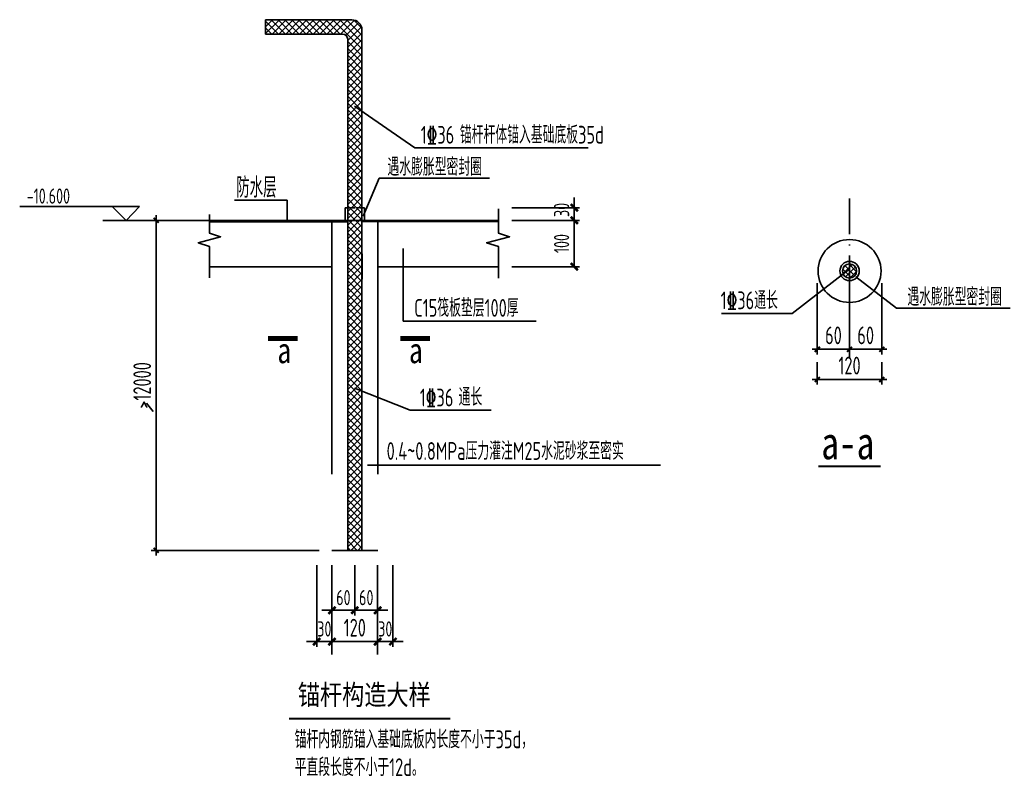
# Model space of a CAD drawing. Extents: x -190030 to 1780958, y -2186385 to 288330.
# Drawn here: x 262187 to 281693, y 38824 to 53718 of the extents above; entities that cross this region are included whole.
import ezdxf

# ---------------------------------------------------------------- set-up
doc = ezdxf.new("R2010")
doc.units = 0
doc.header["$LTSCALE"] = 1000
doc.header["$MEASUREMENT"] = 0
for name, pattern in [('CONTINOUS', [0]), ('DOTE', [2.42, 2, -0.2, 0.02, -0.2]), ('HIDDEN', [7, 5, -2])]:
    doc.linetypes.add(name, pattern=pattern)
for name, color, linetype in [('DIM', 3, 'Continuous'), ('DOTE', 4, 'DOTE'), ('G', 3, 'Continuous'), ('HATCH', 16, 'Continuous'), ('PUB_TEXT', 7, 'Continuous'), ('承台标注', 3, 'Continuous'), ('锚杆21', 3, 'Continuous'), ('集水坑', 5, 'Continuous')]:
    doc.layers.add(name, color=color, linetype=linetype)
doc.styles.add('-宋体', font='', dxfattribs={"width": 0.8})
doc.styles.add('_HZTXT', font='tssdeng.shx', dxfattribs={"width": 0.8, "bigfont": 'tssdchn.shx'})
doc.styles.add('SHHZ', font='tssdeng.shx', dxfattribs={"width": 0.7, "bigfont": 'tssdchn.shx'})
doc.styles.add('TSSD_Dimension', font='Tssdeng.shx', dxfattribs={"width": 0.7, "bigfont": 'hztxt.shx'})
doc.styles.get('-宋体').set_extended_font_data('SimSun')
doc.dimstyles.new('TSSD_100_100', dxfattribs={"dimtxt": 350, "dimasz": 100, "dimexe": 100, "dimexo": 250, "dimgap": 100, "dimtad": 1, "dimdec": 0, "dimzin": 0, "dimdsep": 46, "dimtxsty": 'TSSD_Dimension', "dimblk": 'ARCHTICK', "dimblk1": 'ARCHTICK', "dimblk2": 'ARCHTICK', "dimcen": 0, "dimdle": 100, "dimclrt": 7, "dimadec": 0, "dimazin": 0, "dimtfac": 1, "dimtdec": 0, "dimtix": 1, "dimtmove": 2, "dimatfit": 3, "dimfxl": 1, "dimtolj": 1, "dimtzin": 0, "dimarcsym": 0})
doc.dimstyles.new('TSSD_200_200', dxfattribs={"dimtxt": 300, "dimasz": 100, "dimexe": 100, "dimexo": 0, "dimgap": 100, "dimtad": 1, "dimdec": 0, "dimzin": 0, "dimdsep": 46, "dimtxsty": 'TSSD_Dimension', "dimblk1": '_TSDBK', "dimblk2": '_TSDBK', "dimsah": 1, "dimcen": 0, "dimclrt": 7, "dimadec": 0, "dimazin": 0, "dimtfac": 1, "dimtdec": 0, "dimtix": 1, "dimtmove": 2, "dimatfit": 3, "dimldrblk": '_TSDBK', "dimfxl": 1, "dimtolj": 1, "dimtzin": 0, "dimarcsym": 0})
pattern_1 = [(45, (-301499.09, -105987.02), (-67.351921, 67.351921), []), (135, (-301499.09, -105987.02), (-67.351921, -67.351921), [])]

# ---------------------------------------------------------------- blocks, each defined once
blk = doc.blocks.new('_TSDBK')
blk.add_line((-1, 0), (0, 0))
at = {"const_width": 0.5}
blk.add_lwpolyline([(-0.7, -0.7), (0.7, 0.7)], dxfattribs=at)
blk = doc.blocks.new('*D1336')
at = {"layer": 'Defpoints', "color": 0, "transparency": 16777216}
for p in [(268035, 42980), (268335, 42980), (268335, 41473)]:
    blk.add_point(p, dxfattribs=at)
at = {"layer": 'G', "color": 0, "lineweight": -2, "transparency": 16777216}
for p, q in [((268035, 42980), (268035, 41373)), ((268335, 42980), (268335, 41373)), ((267935, 41473), (267835, 41473)), ((268035, 41473), (268335, 41473)), ((268435, 41473), (268535, 41473))]:
    blk.add_line(p, q, dxfattribs=at)
at = {"layer": 'G', "color": 0, "lineweight": -2, "transparency": 16777216, "xscale": 100, "yscale": 100, "zscale": 100}
blk.add_blockref('_TSDBK', (268035, 41473), dxfattribs=at)
at = {"layer": 'G', "color": 0, "lineweight": -2, "transparency": 16777216, "xscale": 100, "yscale": 100, "zscale": 100, "rotation": 180}
blk.add_blockref('_TSDBK', (268335, 41473), dxfattribs=at)
at = {"layer": 'G', "color": 7, "transparency": 16777216, "insert": (268185, 41723), "char_height": 300, "attachment_point": 5, "style": 'TSSD_Dimension'}
blk.add_mtext('\\A1;30', dxfattribs=at)
blk = doc.blocks.new('*D1337')
at = {"layer": 'Defpoints', "color": 0, "transparency": 16777216}
for p in [(269235, 42980), (269535, 42980), (269535, 41473)]:
    blk.add_point(p, dxfattribs=at)
at = {"layer": 'G', "color": 0, "lineweight": -2, "transparency": 16777216}
for p, q in [((269235, 42980), (269235, 41373)), ((269535, 42980), (269535, 41373)), ((269135, 41473), (269035, 41473)), ((269235, 41473), (269535, 41473)), ((269635, 41473), (269735, 41473))]:
    blk.add_line(p, q, dxfattribs=at)
at = {"layer": 'G', "color": 0, "lineweight": -2, "transparency": 16777216, "xscale": 100, "yscale": 100, "zscale": 100}
blk.add_blockref('_TSDBK', (269235, 41473), dxfattribs=at)
at = {"layer": 'G', "color": 0, "lineweight": -2, "transparency": 16777216, "xscale": 100, "yscale": 100, "zscale": 100, "rotation": 180}
blk.add_blockref('_TSDBK', (269535, 41473), dxfattribs=at)
at = {"layer": 'G', "color": 7, "transparency": 16777216, "insert": (269385, 41723), "char_height": 300, "attachment_point": 5, "style": 'TSSD_Dimension'}
blk.add_mtext('\\A1;30', dxfattribs=at)
blk = doc.blocks.new('*D1338')
at = {"layer": 'Defpoints', "color": 0, "transparency": 16777216}
for p in [(271876, 50018), (273108, 50018), (271876, 49768)]:
    blk.add_point(p, dxfattribs=at)
at = {"layer": 'DIM', "color": 0, "lineweight": -2, "transparency": 16777216}
for p, q in [((273108, 50118), (273108, 50218)), ((271876, 50018), (273208, 50018)), ((273108, 49768), (273108, 50018)), ((271876, 49768), (273208, 49768)), ((273108, 49668), (273108, 49568))]:
    blk.add_line(p, q, dxfattribs=at)
at = {"layer": 'DIM', "color": 0, "lineweight": -2, "transparency": 16777216, "xscale": 100, "yscale": 100, "zscale": 100}
for p, rotation in [((273108, 50018), 270), ((273108, 49768), 90)]:
    blk.add_blockref('_TSDBK', p, dxfattribs=dict(at, rotation=rotation))
at = {"layer": 'DIM', "color": 7, "transparency": 16777216, "insert": (272858, 49974), "char_height": 300, "attachment_point": 5, "rotation": 90, "style": 'TSSD_Dimension'}
blk.add_mtext('\\A1;30', dxfattribs=at)
blk = doc.blocks.new('*D1339')
at = {"layer": 'Defpoints', "color": 0, "transparency": 16777216}
for p in [(268335, 42980), (268785, 42980), (268335, 42090)]:
    blk.add_point(p, dxfattribs=at)
at = {"layer": 'G', "color": 0, "lineweight": -2, "transparency": 16777216}
for p, q in [((268335, 42980), (268335, 41990)), ((268785, 42980), (268785, 41990)), ((268235, 42090), (268135, 42090)), ((268785, 42090), (268335, 42090)), ((268885, 42090), (268985, 42090))]:
    blk.add_line(p, q, dxfattribs=at)
at = {"layer": 'G', "color": 0, "lineweight": -2, "transparency": 16777216, "xscale": 100, "yscale": 100, "zscale": 100}
blk.add_blockref('_TSDBK', (268335, 42090), dxfattribs=at)
at = {"layer": 'G', "color": 0, "lineweight": -2, "transparency": 16777216, "xscale": 100, "yscale": 100, "zscale": 100, "rotation": 180}
blk.add_blockref('_TSDBK', (268785, 42090), dxfattribs=at)
at = {"layer": 'G', "color": 7, "transparency": 16777216, "insert": (268560, 42340), "char_height": 300, "attachment_point": 5, "style": 'TSSD_Dimension'}
blk.add_mtext('\\A1;60', dxfattribs=at)
blk = doc.blocks.new('*D1340')
at = {"layer": 'Defpoints', "color": 0, "transparency": 16777216}
for p in [(268785, 42980), (269235, 42980), (269235, 42090)]:
    blk.add_point(p, dxfattribs=at)
at = {"layer": 'G', "color": 0, "lineweight": -2, "transparency": 16777216}
for p, q in [((268785, 42980), (268785, 41990)), ((269235, 42980), (269235, 41990)), ((268685, 42090), (268585, 42090)), ((268785, 42090), (269235, 42090)), ((269335, 42090), (269435, 42090))]:
    blk.add_line(p, q, dxfattribs=at)
at = {"layer": 'G', "color": 0, "lineweight": -2, "transparency": 16777216, "xscale": 100, "yscale": 100, "zscale": 100}
blk.add_blockref('_TSDBK', (268785, 42090), dxfattribs=at)
at = {"layer": 'G', "color": 0, "lineweight": -2, "transparency": 16777216, "xscale": 100, "yscale": 100, "zscale": 100, "rotation": 180}
blk.add_blockref('_TSDBK', (269235, 42090), dxfattribs=at)
at = {"layer": 'G', "color": 7, "transparency": 16777216, "insert": (269010, 42340), "char_height": 300, "attachment_point": 5, "style": 'TSSD_Dimension'}
blk.add_mtext('\\A1;60', dxfattribs=at)
blk = doc.blocks.new('*D1341')
at = {"layer": 'Defpoints', "color": 0, "transparency": 16777216}
for p in [(271876, 49768), (271876, 48855), (273108, 48855)]:
    blk.add_point(p, dxfattribs=at)
at = {"layer": 'G', "color": 0, "lineweight": -2, "transparency": 16777216}
for p, q in [((271876, 49768), (273208, 49768)), ((273108, 49668), (273108, 48955)), ((271876, 48855), (273208, 48855))]:
    blk.add_line(p, q, dxfattribs=at)
at = {"layer": 'G', "color": 0, "lineweight": -2, "transparency": 16777216, "xscale": 100, "yscale": 100, "zscale": 100}
for p, rotation in [((273108, 49768), 90), ((273108, 48855), 270)]:
    blk.add_blockref('_TSDBK', p, dxfattribs=dict(at, rotation=rotation))
at = {"layer": 'G', "color": 7, "transparency": 16777216, "insert": (272858, 49312), "char_height": 300, "attachment_point": 5, "rotation": 90, "style": 'TSSD_Dimension'}
blk.add_mtext('\\A1;100', dxfattribs=at)
blk = doc.blocks.new('_ArchTick')
at = {"color": 0, "linetype": 'ByBlock', "const_width": 0.4}
blk.add_lwpolyline([(-0.5, -0.5), (0.5, 0.5)], dxfattribs=at)
blk = doc.blocks.new('*D1342')
at = {"layer": 'Defpoints', "color": 0, "transparency": 16777216}
for p in [(268335, 41473), (269235, 41473), (269235, 41473)]:
    blk.add_point(p, dxfattribs=at)
at = {"layer": 'DIM', "color": 0, "lineweight": -2, "transparency": 16777216}
for p, q in [((268235, 41473), (269335, 41473)), ((268335, 41223), (268335, 41373)), ((269235, 41223), (269235, 41373))]:
    blk.add_line(p, q, dxfattribs=at)
at = {"layer": 'DIM', "color": 0, "lineweight": -2, "transparency": 16777216, "xscale": 100, "yscale": 100, "zscale": 100, "rotation": 180}
blk.add_blockref('_ArchTick', (268335, 41473), dxfattribs=at)
at = {"layer": 'DIM', "color": 0, "lineweight": -2, "transparency": 16777216, "xscale": 100, "yscale": 100, "zscale": 100}
blk.add_blockref('_ArchTick', (269235, 41473), dxfattribs=at)
at = {"layer": 'DIM', "color": 7, "transparency": 16777216, "insert": (268785, 41748), "char_height": 350, "attachment_point": 5, "style": 'TSSD_Dimension'}
blk.add_mtext('\\A1;120', dxfattribs=at)
blk = doc.blocks.new('*D1343')
at = {"layer": 'Defpoints', "color": 0, "transparency": 16777216}
for p in [(277894, 48783), (278529, 48783), (278529, 47229)]:
    blk.add_point(p, dxfattribs=at)
at = {"layer": 'DIM', "color": 0, "lineweight": -2, "transparency": 16777216}
for p, q in [((277894, 48533), (277894, 47129)), ((278529, 48533), (278529, 47129)), ((277794, 47229), (278629, 47229))]:
    blk.add_line(p, q, dxfattribs=at)
at = {"layer": 'DIM', "color": 0, "lineweight": -2, "transparency": 16777216, "xscale": 100, "yscale": 100, "zscale": 100, "rotation": 180}
blk.add_blockref('_ArchTick', (277894, 47229), dxfattribs=at)
at = {"layer": 'DIM', "color": 0, "lineweight": -2, "transparency": 16777216, "xscale": 100, "yscale": 100, "zscale": 100}
blk.add_blockref('_ArchTick', (278529, 47229), dxfattribs=at)
at = {"layer": 'DIM', "color": 7, "transparency": 16777216, "insert": (278212, 47504), "char_height": 350, "attachment_point": 5, "style": 'TSSD_Dimension'}
blk.add_mtext('\\A1;60', dxfattribs=at)
blk = doc.blocks.new('*D1344')
at = {"layer": 'Defpoints', "color": 0, "transparency": 16777216}
for p in [(278529, 48783), (279164, 48783), (279164, 47229)]:
    blk.add_point(p, dxfattribs=at)
at = {"layer": 'DIM', "color": 0, "lineweight": -2, "transparency": 16777216}
for p, q in [((278529, 48533), (278529, 47129)), ((279164, 48533), (279164, 47129)), ((278429, 47229), (279264, 47229))]:
    blk.add_line(p, q, dxfattribs=at)
at = {"layer": 'DIM', "color": 0, "lineweight": -2, "transparency": 16777216, "xscale": 100, "yscale": 100, "zscale": 100, "rotation": 180}
blk.add_blockref('_ArchTick', (278529, 47229), dxfattribs=at)
at = {"layer": 'DIM', "color": 0, "lineweight": -2, "transparency": 16777216, "xscale": 100, "yscale": 100, "zscale": 100}
blk.add_blockref('_ArchTick', (279164, 47229), dxfattribs=at)
at = {"layer": 'DIM', "color": 7, "transparency": 16777216, "insert": (278847, 47504), "char_height": 350, "attachment_point": 5, "style": 'TSSD_Dimension'}
blk.add_mtext('\\A1;60', dxfattribs=at)
blk = doc.blocks.new('*D1345')
at = {"layer": 'Defpoints', "color": 0, "transparency": 16777216}
for p in [(277894, 47229), (279164, 47229), (279164, 46634)]:
    blk.add_point(p, dxfattribs=at)
at = {"layer": 'DIM', "color": 0, "lineweight": -2, "transparency": 16777216}
for p, q in [((277894, 46979), (277894, 46534)), ((279164, 46979), (279164, 46534)), ((277794, 46634), (279264, 46634))]:
    blk.add_line(p, q, dxfattribs=at)
at = {"layer": 'DIM', "color": 0, "lineweight": -2, "transparency": 16777216, "xscale": 100, "yscale": 100, "zscale": 100, "rotation": 180}
blk.add_blockref('_ArchTick', (277894, 46634), dxfattribs=at)
at = {"layer": 'DIM', "color": 0, "lineweight": -2, "transparency": 16777216, "xscale": 100, "yscale": 100, "zscale": 100}
blk.add_blockref('_ArchTick', (279164, 46634), dxfattribs=at)
at = {"layer": 'DIM', "color": 7, "transparency": 16777216, "insert": (278529, 46909), "char_height": 350, "attachment_point": 5, "style": 'TSSD_Dimension'}
blk.add_mtext('\\A1;120', dxfattribs=at)
blk = doc.blocks.new('*D1346')
at = {"layer": 'Defpoints', "color": 0, "transparency": 16777216}
for p in [(264873, 49768), (264873, 43270), (268335, 43270)]:
    blk.add_point(p, dxfattribs=at)
at = {"layer": 'DIM', "color": 0, "lineweight": -2, "transparency": 16777216}
for p, q in [((264623, 49768), (264773, 49768)), ((264873, 49868), (264873, 43170)), ((268085, 43270), (264773, 43270))]:
    blk.add_line(p, q, dxfattribs=at)
at = {"layer": 'DIM', "color": 0, "lineweight": -2, "transparency": 16777216, "xscale": 100, "yscale": 100, "zscale": 100}
for p, rotation in [((264873, 49768), 90), ((264873, 43270), 270)]:
    blk.add_blockref('_ArchTick', p, dxfattribs=dict(at, rotation=rotation))
at = {"layer": 'DIM', "color": 7, "transparency": 16777216, "insert": (264598, 46519), "char_height": 350, "attachment_point": 5, "rotation": 90, "style": 'TSSD_Dimension'}
blk.add_mtext('\\A1;>12000', dxfattribs=at)

msp = doc.modelspace()

# ---------------------------------------------------------------- hatches: boundary and pattern name
at = {"layer": 'G'}
h = msp.add_hatch(dxfattribs=at)
h.set_pattern_fill('ANSI37', color=8, scale=25, style=0)
h.set_pattern_definition([(45, (-52199.974, 90013.27), (-56.1266, 56.1266), []), (135, (-52199.974, 90013.27), (-56.1266, -56.1266), [])])
edge = h.paths.add_edge_path()
edge.add_arc((278529.3, 48771.5), 140, 0, 360)
at = {"layer": 'HATCH'}
h = msp.add_hatch(dxfattribs=at)
h.set_pattern_fill('HOLE_MATETIEL', color=256, scale=30, style=0)
h.set_pattern_definition(pattern_1)
h.paths.add_polyline_path([(268725.3, 53717.8), (267029.3, 53717.8), (267029.3, 53437.8), (268545.3, 53437.8, -0.4142136), (268645.3, 53337.8), (268645.3, 50018.1), (268925.3, 50018.1), (268925.3, 53517.8, 0.4142136)])
h = msp.add_hatch(dxfattribs=at)
h.set_pattern_fill('HOLE_MATETIEL', color=256, scale=30, style=0)
h.set_pattern_definition(pattern_1)
h.paths.add_polyline_path([(268925.3, 50018.1), (268645.3, 50018.1), (268645.3, 49768.1), (268925.3, 49768.1)])
h = msp.add_hatch(dxfattribs=at)
h.set_pattern_fill('HOLE_MATETIEL', color=256, scale=30, style=0)
h.set_pattern_definition(pattern_1)
h.paths.add_polyline_path([(268925.3, 49768.1), (268645.3, 49768.1), (268645.3, 43270.3), (268925.3, 43270.3)])

# ---------------------------------------------------------------- linework, layer by layer
for p, q in [((268925.3, 49748.1), (271628.3, 49748.1)), ((265922.3, 49740.1), (268645.3, 49740.1)), ((265922.3, 48855.1), (268335.3, 48855.1)), ((269235.3, 48855.1), (271613.6, 48855.1))]:
    msp.add_line(p, q)
at = {"layer": 'DIM'}
for p, q in [((266412.6, 50168.3), (267452.5, 50168.3)), ((267452.5, 50168.3), (267452.5, 49768.1)), ((268645.3, 50018.1), (268595.3, 50018.1)), ((268595.3, 49768.1), (268595.3, 50018.1)), ((268645.3, 49768.1), (268645.3, 50018.1)), ((268925.3, 49768.1), (268925.3, 50018.1)), ((268975.3, 50018.1), (268925.3, 50018.1)), ((268975.3, 49768.1), (268975.3, 50018.1)), ((268645.3, 49768.1), (268595.3, 49768.1)), ((269876.3, 46032.6), (268778.7, 46463.5)), ((264679.7, 46170.9), (264810.5, 46003.9))]:
    msp.add_line(p, q, dxfattribs=at)
at = {"layer": 'DIM', "linetype": 'HIDDEN', "ltscale": 0.01}
msp.add_line((268925.3, 50018.1), (268645.3, 50018.1), dxfattribs=at)
at = {"layer": 'DOTE', "color": 1}
msp.add_line((278529.3, 47075.5), (278529.3, 50200.4), dxfattribs=at)
at = {"layer": 'G'}
for p, q in [((269969.3, 51199.5), (268778.7, 52014.2)), ((273379.4, 51199.5), (269969.3, 51199.5)), ((269261.6, 50600.3), (268946.6, 49851.5)), ((271435.8, 50600.3), (269261.6, 50600.3)), ((267955.3, 49768.1), (269615.3, 49768.1)), ((269736.2, 47785.5), (269736.2, 49217.5)), ((279452.4, 48039.6), (278654.3, 48658.9)), ((281693.1, 48039.6), (279452.4, 48039.6)), ((268335.3, 43270.3), (269235.3, 43270.3))]:
    msp.add_line(p, q, dxfattribs=at)
at = {"layer": 'G', "color": 4}
msp.add_line((265922.3, 49768.1), (271628.3, 49768.1), dxfattribs=at)
at = {"layer": 'G', "color": 6}
msp.add_line((268930.3, 49111.1), (268930.3, 48611.1), dxfattribs=at)
at = {"layer": '承台标注', "color": 7, "linetype": 'ByBlock'}
for p, q in [((268725.3, 53717.8), (267029.3, 53717.8)), ((267029.3, 53437.8), (267029.3, 53717.8)), ((268925.3, 43270.3), (268925.3, 53517.8)), ((268545.3, 53437.8), (267029.3, 53437.8)), ((268645.3, 43270.3), (268645.3, 53337.8))]:
    msp.add_line(p, q, dxfattribs=at)
at = {"layer": '承台标注', "color": 3, "linetype": 'ByBlock'}
for p, q in [((277401.7, 47932.9), (278505.8, 48791.9)), ((276004.4, 47932.9), (277401.7, 47932.9)), ((269736.2, 47785.5), (272358.6, 47785.5)), ((269876.3, 46032.6), (271468.5, 46032.6)), ((269032.1, 44950.4), (274808.2, 44950.4))]:
    msp.add_line(p, q, dxfattribs=at)
at = {"layer": '承台标注', "color": 6, "linetype": 'ByBlock', "const_width": 100}
for points in [[(267077.5, 47444.8), (267657.9, 47444.8)], [(269684.3, 47444.8), (270264.8, 47444.8)]]:
    msp.add_lwpolyline(points, dxfattribs=at)
at = {"layer": '承台标注', "color": 6, "linetype": 'ByBlock'}
for radius in [619.4, 190, 140]:
    msp.add_circle((278529.3, 48771.5), radius, dxfattribs=at)
at = {"layer": '承台标注', "color": 7, "linetype": 'ByBlock'}
for centre, radius in [((268725.3, 53517.8), 200), ((268545.3, 53337.8), 100)]:
    msp.add_arc(centre, radius, 0, 90, dxfattribs=at)
at = {"layer": '锚杆21', "color": 7, "linetype": 'HIDDEN'}
for p, q in [((268335.3, 49768.1), (268335.3, 43270.3)), ((269235.3, 49768.1), (269235.3, 43270.3))]:
    msp.add_line(p, q, dxfattribs=at)
at = {"layer": '锚杆21', "color": 3, "linetype": 'CONTINOUS'}
for points in [[(271613.6, 49994.5), (271613.6, 49517.2), (271833.6, 49447.2), (271379.6, 49327.2), (271613.6, 49257.2), (271613.6, 48631.5)], [(265922.6, 49883.5), (265922.6, 49517.2), (266142.6, 49447.2), (265702.6, 49327.2), (265922.6, 49257.2), (265922.6, 48638.5)]]:
    msp.add_lwpolyline(points, dxfattribs=at)
at = {"layer": '锚杆21', "color": 0, "linetype": 'CONTINOUS', "const_width": 40}
for points in [[(277915.5, 44926.2), (279144.6, 44926.2)], [(267490.9, 39957.1), (270664, 39957.1)]]:
    msp.add_lwpolyline(points, dxfattribs=at)
at = {"layer": '集水坑'}
for p, q in [((264544.4, 50042.8), (262187.2, 50042.8)), ((264284.2, 49768.1), (264003.4, 50042.8)), ((264544.4, 50042.8), (264284.2, 49768.1)), ((265922.6, 49768.1), (263821.2, 49768.1))]:
    msp.add_line(p, q, dxfattribs=at)

# ---------------------------------------------------------------- texts
at = {"layer": 'PUB_TEXT', "linetype": 'CONTINOUS', "ltscale": 0.5, "style": 'SHHZ', "width": 0.7}
msp.add_text('-10.600', height=300, rotation=0, dxfattribs=at).set_placement((262323.7, 50097.1))
at = {"layer": '锚杆21', "color": 7, "linetype": 'CONTINOUS', "style": '_HZTXT', "width": 0.7}
for s, height, p in [('1%%13236', 350, (270083.4, 51278.2)), ('锚杆杆体锚入基础底板35d', 350, (270854.4, 51279.5)), ('遇水膨胀型密封圈', 350, (269428.3, 50646.2)), ('防水层', 400, (266447.7, 50216.3)), ('1%%13236通长', 350, (275990.8, 48018.2)), ('遇水膨胀型密封圈', 350, (279668.8, 48085.5)), ('C15筏板垫层100厚', 350, (269955.1, 47869.8)), ('1%%13236', 350, (270065.2, 46104.7)), ('通长', 350, (270829.6, 46113.7)), ('0.4~0.8MPa压力灌注M25水泥砂浆至密实', 350, (269411.7, 45051.9)), ('锚杆内钢筋锚入基础底板内长度不小于35d，', 350, (267599.9, 39373.7)), ('平直段长度不小于12d。', 350, (267599.9, 38825.2))]:
    msp.add_text(s, height=height, rotation=0.00246, dxfattribs=at).set_placement(p)
at = {"layer": '锚杆21', "color": 3, "linetype": 'CONTINOUS', "style": '-宋体', "width": 0.8}
for p in [(267260, 46956.9), (269851.9, 46956.9)]:
    msp.add_text('a', height=500, rotation=0.00246, dxfattribs=at).set_placement(p)
at = {"layer": '锚杆21', "color": 31, "linetype": 'CONTINOUS', "style": '-宋体', "width": 0.8}
for s, height, rotation, p in [('a-a', 640, 0.00246, (277971.6, 45064.8)), ('锚杆构造大样', 400, 0, (267662, 40227.7))]:
    msp.add_text(s, height=height, rotation=rotation, dxfattribs=at).set_placement(p)

# ---------------------------------------------------------------- dimensions: what is measured, and where the dimension line sits
at = {"layer": 'DIM'}
dim = msp.add_linear_dim(base=(273108.2, 50018.1), p1=(271876.3, 49768.1), p2=(271876.3, 50018.1), angle=90, text='30', dimstyle='TSSD_200_200', dxfattribs=at)
dim.commit()
dim.dimension.update_dxf_attribs({"geometry": '*D1338', "text_midpoint": (272858.2, 49974.5), "dimtype": 161})
dim = msp.add_linear_dim(base=(264873, 43270.3), p1=(264873, 49768.1), p2=(268335.3, 43270.3), angle=90, text='>12000', dimstyle='TSSD_100_100', dxfattribs=at)
dim.commit()
dim.dimension.update_dxf_attribs({"geometry": '*D1346', "text_midpoint": (264598, 46519.2)})
for base, p1, p2, text, picture, middle in [((278529.3, 47228.6), (277894.2, 48783.2), (278529.3, 48783.2), '60', '*D1343', (278211.7, 47503.6)), ((279163.9, 47228.6), (278529.3, 48783.2), (279163.9, 48783.2), '60', '*D1344', (278846.6, 47503.6)), ((279163.9, 46634.4), (277894.2, 47228.6), (279163.9, 47228.6), '120', '*D1345', (278529, 46909.4)), ((269235.3, 41472.7), (268335.3, 41472.7), (269235.3, 41472.7), '120', '*D1342', (268785.3, 41747.7))]:
    dim = msp.add_linear_dim(base=base, p1=p1, p2=p2, text=text, dimstyle='TSSD_100_100', dxfattribs=at)
    dim.commit()
    dim.dimension.update_dxf_attribs({"geometry": picture, "text_midpoint": middle})
at = {"layer": 'G'}
for p1, p2, distance, text, picture, middle in [((271876.3, 49768.1), (271876.3, 48855.1), 1231.8, '100', '*D1341', (272858.2, 49311.6)), ((268035.3, 42980.3), (268335.3, 42980.3), -1507.7, '30', '*D1336', (268185.3, 41722.7)), ((268785.3, 42980.3), (268335.3, 42980.3), 890.7, '60', '*D1339', (268560.3, 42339.7)), ((268785.3, 42980.3), (269235.3, 42980.3), -890.7, '60', '*D1340', (269010.3, 42339.7)), ((269235.3, 42980.3), (269535.3, 42980.3), -1507.7, '30', '*D1337', (269385.3, 41722.7))]:
    dim = msp.add_aligned_dim(p1=p1, p2=p2, distance=distance, text=text, dimstyle='TSSD_200_200', dxfattribs=at)
    dim.commit()
    dim.dimension.update_dxf_attribs({"geometry": picture, "text_midpoint": middle})

doc.saveas('drawing.dxf')
